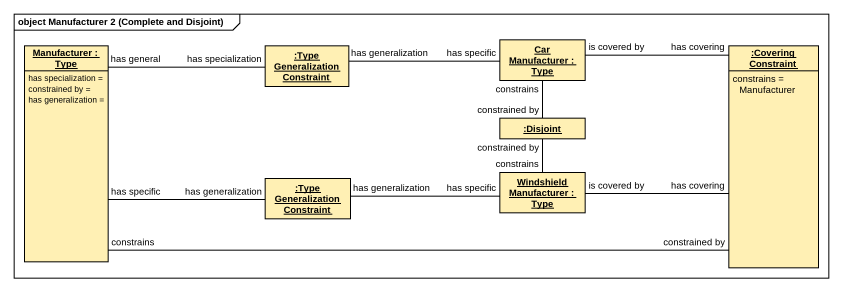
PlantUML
@startuml
mainframe object Manufacturer 2 (Complete and Disjoint)
hide circle
hide empty members
object "Manufacturer : Type" as Manufacturer #FFF0B4 {
  has specialization =
  constrained by =
  has generalization =
}
object ":Type Generalization Constraint" as Type_Generalization #FFF0B4
object "Car Manufacturer : Type" as Car_Manufacturer #FFF0B4
object ":Covering Constraint" as Covering_Constraint #FFF0B4 {
  constrains = Manufacturer
}
object ":Disjoint" as Disjoint #FFF0B4
object "Windshield Manufacturer : Type" as Windshield_Manufacturer #FFF0B4
object ":Type Generalization Constraint" as Type_Generalization_2 #FFF0B4
Type_Generalization -left- Manufacturer : has specialization\nhas general
Type_Generalization -right- Car_Manufacturer : has generalization\nhas specific
Covering_Constraint -left- Manufacturer : constrained by\nconstrains
Covering_Constraint -left- Car_Manufacturer : has covering\nis covered by
Covering_Constraint -left- Windshield_Manufacturer : has covering\nis covered by
Disjoint -up- Car_Manufacturer : constrains\nconstrained by
Disjoint -- Windshield_Manufacturer : constrained by\nconstrains
Type_Generalization_2 -left- Manufacturer : has generalization\nhas specific
Type_Generalization_2 -right- Windshield_Manufacturer : has generalization\nhas specific
@enduml
